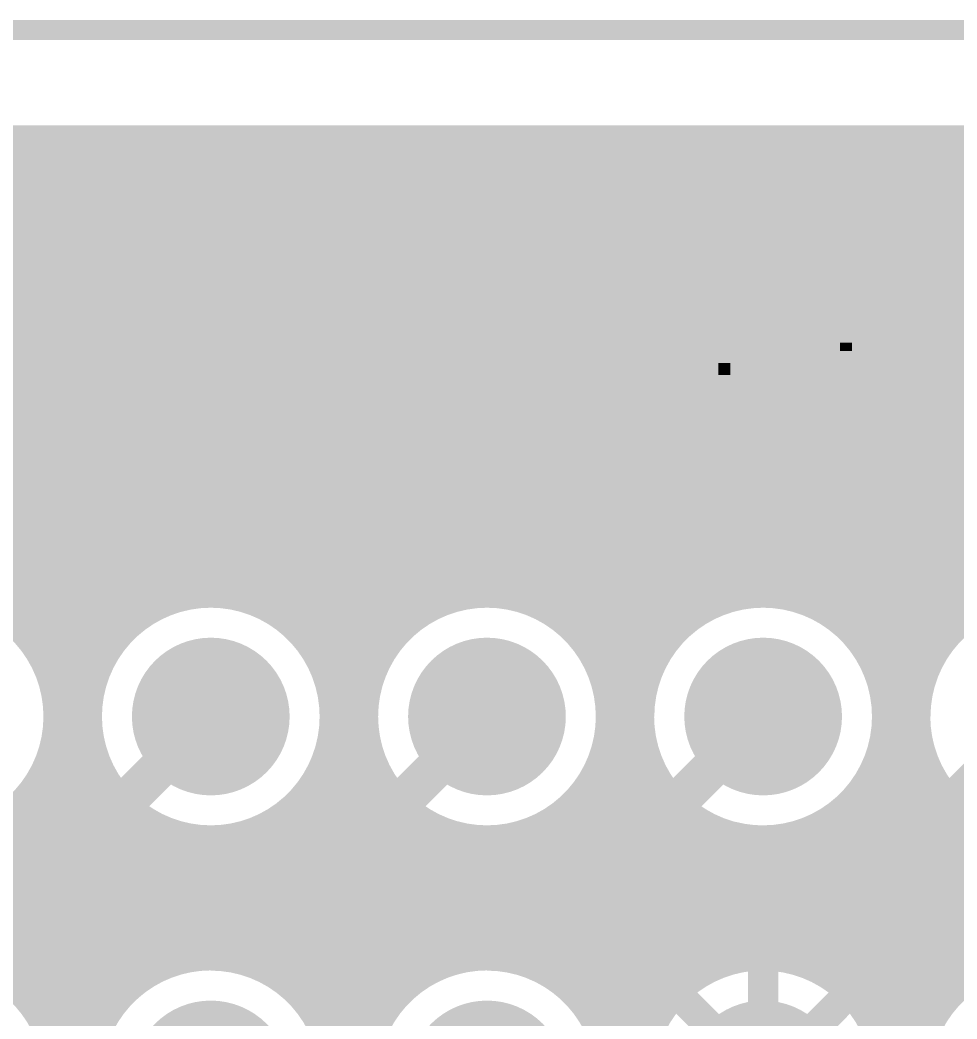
# Model space of a CAD drawing. Extents: x -5 to 100, y -56 to 115.
# Drawn here: x 9.83 to 21.71, y 102.46 to 115.13 of the extents above; entities that cross this region are included whole.
import ezdxf

# ---------------------------------------------------------------- set-up
doc = ezdxf.new("R2010")
doc.units = 0
doc.header["$MEASUREMENT"] = 0
doc.layers.get('0').update_dxf_attribs({"linetype": 'CONTINUOUS'})
for name, color, linetype in [('22-314-0_BOT', 7, 'CONTINUOUS'), ('22-314-0_DRD', 7, 'CONTINUOUS'), ('22-314-0_DRL', 2, 'CONTINUOUS'), ('22-314-0_SMB', 4, 'CONTINUOUS'), ('22-314-0_SMT', 3, 'CONTINUOUS'), ('22-314-0_SST', 5, 'CONTINUOUS'), ('22-314-0_TOP', 10, 'CONTINUOUS'), ('THRUHOLE_TAP', 12, 'CONTINUOUS')]:
    doc.layers.add(name, color=color, linetype=linetype)

# ---------------------------------------------------------------- blocks, each defined once
blk = doc.blocks.new('ROUND_1')
at = {"const_width": 0.99949}
blk.add_lwpolyline([(-0.499744, 0, 1), (0.499744, 0, 1)], format="xyb", close=True, dxfattribs=at)
blk = doc.blocks.new('ROUND_17')
at = {"const_width": 0.54991}
blk.add_lwpolyline([(-0.274954, 0, 1), (0.274954, 0, 1)], format="xyb", close=True, dxfattribs=at)

msp = doc.modelspace()

# ---------------------------------------------------------------- linework, layer by layer
at = {"layer": '22-314-0_BOT'}
for points, const_width in [([(98.425, 113.665), (-3.81, 113.665)], 0.254), ([(98.425, 113.6396), (-3.81, 113.6396)], 0.254), ([(9.906, 113.665), (9.906, 107.26674)], 0.254), ([(10.1346, 113.665), (10.1346, 106.89336)], 0.254), ([(10.3632, 113.665), (10.3632, 105.48874)], 0.254), ([(10.5918, 113.665), (10.5918, 105.71734)], 0.254), ([(10.8204, 113.665), (10.8204, 106.77398)], 0.254), ([(11.049, 113.665), (11.049, 107.20832)], 0.254), ([(11.2776, 113.665), (11.2776, 107.44962)], 0.254), ([(11.5062, 113.665), (11.5062, 107.60964)], 0.254), ([(11.7348, 113.665), (11.7348, 107.71378)], 0.254), ([(11.9634, 113.665), (11.9634, 107.77728)], 0.254), ([(12.192, 113.665), (12.192, 107.80522)], 0.254), ([(12.4206, 113.665), (12.4206, 107.79506)], 0.254), ([(12.6492, 113.665), (12.6492, 107.75188)], 0.254), ([(12.8778, 113.665), (12.8778, 107.66806)], 0.254), ([(13.1064, 113.665), (13.1064, 107.53852)], 0.254), ([(13.335, 113.665), (13.335, 107.34548)], 0.254), ([(13.5636, 113.665), (13.5636, 107.03814)], 0.254), ([(13.7922, 113.665), (13.7922, 105.41762)], 0.254), ([(14.0208, 113.665), (14.0208, 105.64622)], 0.254), ([(14.2494, 113.665), (14.2494, 106.43108)], 0.254), ([(14.478, 113.665), (14.478, 107.10672)], 0.254), ([(14.7066, 113.665), (14.7066, 107.38612)], 0.254), ([(14.9352, 113.665), (14.9352, 107.56646)], 0.254), ([(15.1638, 113.665), (15.1638, 107.68584)], 0.254), ([(15.3924, 113.665), (15.3924, 107.76204)], 0.254), ([(15.621, 113.665), (15.621, 107.80014)], 0.254), ([(15.8496, 113.665), (15.8496, 107.80268)], 0.254), ([(16.0782, 113.665), (16.0782, 107.76966)], 0.254), ([(16.3068, 113.665), (16.3068, 107.69854)], 0.254), ([(16.5354, 113.665), (16.5354, 107.58424)], 0.254), ([(16.764, 113.665), (16.764, 107.41406)], 0.254), ([(16.9926, 113.665), (16.9926, 107.15244)], 0.254), ([(17.2212, 113.665), (17.2212, 106.62666)], 0.254), ([(17.4498, 113.665), (17.4498, 105.57764)], 0.254), ([(17.6784, 113.665), (17.6784, 105.80624)], 0.254), ([(17.907, 113.665), (17.907, 106.98226)], 0.254), ([(18.1356, 113.665), (18.1356, 107.31246)], 0.254), ([(18.3642, 113.665), (18.3642, 107.5182)], 0.254), ([(18.5928, 113.665), (18.5928, 107.65536)], 0.254), ([(18.8214, 113.665), (18.8214, 107.74426)], 0.254), ([(19.05, 113.665), (19.05, 107.79252)], 0.254), ([(19.2786, 113.665), (19.2786, 107.80522)], 0.254), ([(19.5072, 113.665), (19.5072, 107.78236)], 0.254), ([(19.7358, 113.665), (19.7358, 107.72394)], 0.254), ([(19.9644, 113.665), (19.9644, 107.62488)], 0.254), ([(20.193, 113.665), (20.193, 107.47502)], 0.254), ([(20.4216, 113.665), (20.4216, 107.24642)], 0.254), ([(20.6502, 113.665), (20.6502, 106.85526)], 0.254), ([(20.8788, 113.665), (20.8788, 105.50398)], 0.254), ([(21.1074, 113.665), (21.1074, 105.73258)], 0.254), ([(21.336, 113.665), (21.336, 106.8197)], 0.254), ([(21.5646, 113.665), (21.5646, 107.22864)], 0.254), ([(21.7932, 113.665), (21.7932, 107.46232)], 0.254), ([(98.425, 113.411), (-3.81, 113.411)], 0.254), ([(98.425, 113.1824), (-3.81, 113.1824)], 0.254), ([(98.425, 112.9538), (-3.81, 112.9538)], 0.254), ([(98.425, 112.7252), (-3.81, 112.7252)], 0.254), ([(98.425, 112.4966), (-3.81, 112.4966)], 0.254), ([(98.425, 112.268), (-3.81, 112.268)], 0.254), ([(98.425, 112.0394), (-3.81, 112.0394)], 0.254), ([(98.425, 111.8108), (-3.81, 111.8108)], 0.254), ([(98.425, 111.5822), (-3.81, 111.5822)], 0.254), ([(98.425, 111.3536), (-3.81, 111.3536)], 0.254), ([(98.425, 111.125), (-3.81, 111.125)], 0.254), ([(98.425, 110.8964), (-3.81, 110.8964)], 0.254), ([(98.425, 110.6678), (-3.81, 110.6678)], 0.254), ([(98.425, 110.4392), (-3.81, 110.4392)], 0.254), ([(98.425, 110.2106), (-3.81, 110.2106)], 0.254), ([(98.425, 109.982), (-3.81, 109.982)], 0.254), ([(43.14444, 109.7534), (-3.81, 109.7534)], 0.254), ([(42.91584, 109.5248), (-3.81, 109.5248)], 0.254), ([(42.68724, 109.2962), (-3.81, 109.2962)], 0.254), ([(42.45864, 109.0676), (-3.81, 109.0676)], 0.254), ([(42.23004, 108.839), (-3.81, 108.839)], 0.254), ([(42.00144, 108.6104), (-3.81, 108.6104)], 0.254), ([(41.77284, 108.3818), (-3.81, 108.3818)], 0.254), ([(41.54424, 108.1532), (-3.81, 108.1532)], 0.254), ([(41.31564, 107.9246), (-3.81, 107.9246)], 0.254), ([(11.684, 107.696), (9.31418, 107.696)], 0.254), ([(15.18412, 107.696), (12.8143, 107.696)], 0.254), ([(18.68424, 107.696), (16.31442, 107.696)], 0.254), ([(22.18436, 107.696), (19.81454, 107.696)], 0.254), ([(11.29792, 107.4674), (9.7028, 107.4674)], 0.254), ([(14.79804, 107.4674), (13.20292, 107.4674)], 0.254), ([(18.29816, 107.4674), (16.70304, 107.4674)], 0.254), ([(21.79828, 107.4674), (20.20062, 107.4674)], 0.254), ([(11.07186, 107.2388), (9.92886, 107.2388)], 0.254), ([(14.57198, 107.2388), (13.42898, 107.2388)], 0.254), ([(18.0721, 107.2388), (16.9291, 107.2388)], 0.254), ([(21.57222, 107.2388), (20.42668, 107.2388)], 0.254), ([(10.922, 107.0102), (10.07872, 107.0102)], 0.254), ([(14.42212, 107.0102), (13.57884, 107.0102)], 0.254), ([(17.9197, 107.0102), (17.07896, 107.0102)], 0.254), ([(21.41982, 107.0102), (20.57908, 107.0102)], 0.254), ([(10.82294, 106.7816), (10.17778, 106.7816)], 0.254), ([(14.32306, 106.7816), (13.6779, 106.7816)], 0.254), ([(17.82064, 106.7816), (17.17802, 106.7816)], 0.254), ([(21.32076, 106.7816), (20.67814, 106.7816)], 0.254), ([(10.76452, 106.553), (10.2362, 106.553)], 0.254), ([(14.26464, 106.553), (13.73632, 106.553)], 0.254), ([(17.76476, 106.553), (17.23644, 106.553)], 0.254), ([(21.26488, 106.553), (20.73402, 106.553)], 0.254), ([(13.2588, 35.4838), (13.02766, 35.4838), (10.414, 38.1), (10.414, 104.46258), (12.25042, 106.299)], 0.508), ([(43.66514, 17.85366), (38.227, 17.85366), (22.098, 34.036), (22.098, 36.322), (17.78, 40.64), (17.78, 64.516), (20.066, 66.802), (20.066, 81.788), (18.288, 83.566), (18.288, 90.932), (14.224, 94.996), (14.224, 104.77246), (15.75054, 106.299)], 0.508), ([(43.66514, 11.3538), (46.38294, 8.636), (50.8, 8.636), (52.578, 10.414), (52.578, 11.43), (48.006, 16.002), (48.006, 19.05), (45.466, 21.59), (37.592, 21.59), (32.766, 26.416), (32.766, 42.926), (22.86, 52.832), (22.86, 94.488), (17.59712, 99.74834), (17.59712, 104.648), (19.25066, 106.299)], 0.508), ([(28.194, 49.276), (23.622, 53.848), (23.622, 97.79), (21.082, 100.33), (21.082, 104.63022), (22.75078, 106.299)], 0.508), ([(22.75078, 106.299), (21.082, 104.63022), (21.082, 100.33), (23.622, 97.79), (23.622, 53.848), (28.194, 49.276)], 0.508), ([(10.7442, 106.3244), (10.25652, 106.3244)], 0.254), ([(14.24432, 106.3244), (13.75664, 106.3244)], 0.254), ([(17.7419, 106.3244), (17.25676, 106.3244)], 0.254), ([(21.24202, 106.3244), (20.75688, 106.3244)], 0.254), ([(14.2494, 106.16438), (14.2494, 105.87482)], 0.254), ([(10.7569, 106.0958), (10.24382, 106.0958)], 0.254), ([(14.25702, 106.0958), (13.74394, 106.0958)], 0.254), ([(17.75714, 106.0958), (17.24406, 106.0958)], 0.254), ([(21.25726, 106.0958), (20.74164, 106.0958)], 0.254), ([(10.79246, 105.918), (9.87806, 105.00614)], 0.254), ([(10.74166, 105.8672), (10.19302, 105.8672)], 0.254), ([(14.29258, 105.918), (13.68806, 105.31602)], 0.254), ([(14.24178, 105.8672), (13.69314, 105.8672)], 0.254), ([(17.79016, 105.918), (17.06372, 105.19156)], 0.254), ([(17.73936, 105.8672), (17.19326, 105.8672)], 0.254), ([(17.2212, 105.9688), (17.2212, 105.34904)], 0.254), ([(21.29028, 105.918), (20.54606, 105.17378)], 0.254), ([(21.23948, 105.8672), (20.69338, 105.8672)], 0.254), ([(20.6502, 105.74274), (20.6502, 105.27538)], 0.254), ([(10.51306, 105.6386), (10.10412, 105.6386)], 0.254), ([(10.1346, 105.7021), (10.1346, 105.26014)], 0.254), ([(14.01318, 105.6386), (13.60424, 105.6386)], 0.254), ([(17.51076, 105.6386), (17.10436, 105.6386)], 0.254), ([(21.01088, 105.6386), (20.60448, 105.6386)], 0.254), ([(13.5636, 105.55986), (13.5636, 105.15092)], 0.254), ([(10.28446, 105.41), (9.96696, 105.41)], 0.254), ([(13.78458, 105.41), (13.46708, 105.41)], 0.254), ([(17.28216, 105.41), (16.9672, 105.41)], 0.254), ([(16.9926, 105.44556), (16.9926, 105.11028)], 0.254), ([(20.78228, 105.41), (20.46732, 105.41)], 0.254), ([(9.906, 105.33126), (9.906, 105.03154)], 0.254), ([(13.335, 105.25252), (13.335, 102.74554)], 0.254), ([(20.4216, 105.35158), (20.4216, 105.01122)], 0.254), ([(10.05586, 105.1814), (9.76122, 105.1814)], 0.254), ([(13.58138, 105.1814), (13.26134, 105.1814)], 0.254), ([(17.05356, 105.1814), (16.76146, 105.1814)], 0.254), ([(16.764, 105.18394), (16.764, 102.81412)], 0.254), ([(20.193, 105.12298), (20.193, 102.87508)], 0.254), ([(20.55368, 105.1814), (20.26158, 105.1814)], 0.254), ([(13.1064, 105.05694), (13.1064, 102.94112)], 0.254), ([(16.5354, 105.01122), (16.5354, 102.98684)], 0.254), ([(9.8298, 104.9528), (9.42848, 104.9528)], 0.254), ([(12.8778, 104.9274), (12.8778, 103.07066)], 0.254), ([(13.48232, 104.9528), (12.9286, 104.9528)], 0.254), ([(16.3068, 104.89692), (16.3068, 103.10114)], 0.254), ([(16.89862, 104.9528), (16.42872, 104.9528)], 0.254), ([(19.7358, 104.87152), (19.7358, 103.12654)], 0.254), ([(20.39112, 104.9528), (19.9263, 104.9528)], 0.254), ([(19.9644, 104.97058), (19.9644, 103.02748)], 0.254), ([(11.86942, 104.84104), (11.176, 104.14762)], 0.254), ([(13.462, 104.7242), (11.75258, 104.7242)], 0.254), ([(11.9634, 104.81818), (11.9634, 103.17988)], 0.254), ([(12.192, 104.79278), (12.192, 103.20528)], 0.254), ([(12.4206, 104.8004), (12.4206, 103.19766)], 0.254), ([(12.6492, 104.84612), (12.6492, 103.15194)], 0.254), ([(13.462, 104.77246), (13.462, 102.59568)], 0.254), ([(15.36954, 104.84104), (14.986, 104.4575)], 0.254), ([(16.8402, 104.7242), (15.2527, 104.7242)], 0.254), ([(15.3924, 104.83342), (15.3924, 103.16464)], 0.254), ([(15.621, 104.79786), (15.621, 103.2002)], 0.254), ([(15.8496, 104.79532), (15.8496, 103.20274)], 0.254), ([(16.0782, 104.82834), (16.0782, 103.16972)], 0.254), ([(18.86966, 104.84104), (18.35912, 104.33304)], 0.254), ([(20.32508, 104.7242), (18.75282, 104.7242)], 0.254), ([(18.8214, 104.79278), (18.8214, 103.14432)], 0.254), ([(19.05, 104.80548), (19.05, 103.19258)], 0.254), ([(19.2786, 104.79278), (19.2786, 103.20528)], 0.254), ([(19.5072, 104.8131), (19.5072, 103.18496)], 0.254), ([(11.7348, 104.70642), (11.7348, 103.11638)], 0.254), ([(15.1638, 104.6353), (15.1638, 103.08844)], 0.254), ([(16.83512, 104.648), (16.83512, 102.74554)], 0.254), ([(20.32, 104.63022), (20.32, 102.76078)], 0.254), ([(11.5062, 104.47782), (11.5062, 103.0097)], 0.254), ([(13.462, 104.4956), (11.52398, 104.4956)], 0.254), ([(16.83512, 104.4956), (15.0241, 104.4956)], 0.254), ([(20.32, 104.4956), (18.52168, 104.4956)], 0.254), ([(18.5928, 104.56418), (18.5928, 103.05542)], 0.254), ([(14.986, 104.4575), (14.986, 102.997)], 0.254), ([(11.2776, 104.24922), (11.2776, 102.84968)], 0.254), ([(13.462, 104.267), (11.29538, 104.267)], 0.254), ([(16.83512, 104.267), (14.986, 104.267)], 0.254), ([(18.35912, 104.33304), (18.35912, 102.91572)], 0.254), ([(20.32, 104.267), (18.35912, 104.267)], 0.254), ([(18.3642, 104.33558), (18.3642, 102.91826)], 0.254), ([(11.176, 104.14762), (11.176, 102.7557)], 0.254), ([(13.462, 104.0384), (11.176, 104.0384)], 0.254), ([(16.83512, 104.0384), (14.986, 104.0384)], 0.254), ([(20.32, 104.0384), (18.35912, 104.0384)], 0.254), ([(13.462, 103.8098), (11.176, 103.8098)], 0.254), ([(16.83512, 103.8098), (14.986, 103.8098)], 0.254), ([(20.32, 103.8098), (18.35912, 103.8098)], 0.254), ([(13.462, 103.5812), (11.176, 103.5812)], 0.254), ([(16.83512, 103.5812), (14.986, 103.5812)], 0.254), ([(20.32, 103.5812), (18.35912, 103.5812)], 0.254), ([(13.462, 103.3526), (11.176, 103.3526)], 0.254), ([(16.83512, 103.3526), (14.986, 103.3526)], 0.254), ([(20.32, 103.3526), (18.35912, 103.3526)], 0.254), ([(19.25066, 103.14432), (19.25066, 101.69906)], 0.381), ([(11.75766, 103.124), (11.176, 103.124)], 0.254), ([(13.462, 103.124), (12.74318, 103.124)], 0.254), ([(15.25778, 103.124), (14.986, 103.124)], 0.254), ([(16.83512, 103.124), (16.2433, 103.124)], 0.254), ([(18.75536, 103.124), (18.35912, 103.124)], 0.254), ([(20.32, 103.124), (19.74342, 103.124)], 0.254), ([(11.33348, 102.8954), (11.176, 102.8954)], 0.254), ([(13.462, 102.8954), (13.16736, 102.8954)], 0.254), ([(16.83512, 102.8954), (16.66748, 102.8954)], 0.254), ([(20.32, 102.8954), (20.1676, 102.8954)], 0.254), ([(13.462, 102.6668), (13.40612, 102.6668)], 0.254)]:
    msp.add_lwpolyline(points, dxfattribs=dict(at, const_width=const_width))
at = {"layer": '22-314-0_BOT', "const_width": 0.254}
for points in [[(10.25652, 106.299, 0.4142136), (8.7503, 107.80522)], [(12.25042, 107.80522, 0.4142136), (10.7442, 106.299)], [(13.75664, 106.299, 0.4142136), (12.25042, 107.80522)], [(15.75054, 107.80522, 0.4142136), (14.24432, 106.299)], [(17.25676, 106.299, 0.4142136), (15.75054, 107.80522)], [(19.25066, 107.80522, 0.4142136), (17.74444, 106.299)], [(20.75688, 106.299, 0.4142136), (19.25066, 107.80522)], [(22.75078, 107.80522, 0.4142136), (21.24456, 106.299)], [(8.7503, 104.79278, 0.4142136), (10.25652, 106.299)], [(10.7442, 106.299, 0.0639892), (10.79314, 105.91818)], [(12.25042, 104.79278, 0.4142136), (13.75664, 106.299)], [(14.24432, 106.299, 0.0639892), (14.29326, 105.91818)], [(15.75054, 104.79278, 0.4142136), (17.25676, 106.299)], [(17.7419, 106.299, 0.0638825), (17.79076, 105.91815)], [(19.25066, 104.79278, 0.4142136), (20.75688, 106.299)], [(21.24202, 106.299, 0.0638825), (21.29088, 105.91815)], [(13.68552, 105.31094, 0.1989124), (13.46248, 104.77246)], [(13.68552, 105.31094, 0.1989124), (13.46248, 104.77246)], [(17.05864, 105.18648, 0.1989124), (16.8356, 104.648)], [(17.05864, 105.18648, 0.1989124), (16.8356, 104.648)], [(20.54352, 105.1687, 0.1989124), (20.32048, 104.63022)], [(20.54352, 105.1687, 0.1989124), (20.32048, 104.63022)], [(9.87552, 105.00106, 0.1989124), (9.65248, 104.46258)], [(9.87552, 105.00106, 0.1989124), (9.65248, 104.46258)], [(11.86942, 104.84104, 0.0639891), (12.25042, 104.79208)], [(15.36954, 104.84104, 0.0639891), (15.75054, 104.79208)], [(18.86966, 104.84104, 0.0639891), (19.25066, 104.79208)], [(12.25042, 103.20782, 0.2010819), (11.1747, 102.75698)], [(13.462, 102.59568, 0.2377588), (12.25042, 103.20633)], [(15.75054, 103.20782, 0.1338719), (14.98479, 102.99905)], [(16.83512, 102.74554, 0.2035625), (15.75054, 103.20619)], [(19.25066, 103.20782, 0.1594273), (18.35887, 102.91605)], [(20.32, 102.76078, 0.1998418), (19.25066, 103.20596)]]:
    msp.add_lwpolyline(points, format="xyb", dxfattribs=at)
at = {"layer": '22-314-0_DRD', "const_width": 0.254}
for points in [[(98.00082, 115.00104), (-2.99974, 115.00104)], [(12.25042, 106.934), (11.61542, 106.299)], [(12.88542, 106.299), (12.25042, 106.934)], [(15.75054, 106.934), (15.11554, 106.299)], [(16.38554, 106.299), (15.75054, 106.934)], [(19.25066, 106.934), (18.61566, 106.299)], [(19.88566, 106.299), (19.25066, 106.934)], [(11.61542, 106.299), (12.25042, 105.664)], [(12.25042, 105.664), (12.88542, 106.299)], [(15.11554, 106.299), (15.75054, 105.664)], [(15.75054, 105.664), (16.38554, 106.299)], [(18.61566, 106.299), (19.25066, 105.664)], [(19.25066, 105.664), (19.88566, 106.299)]]:
    msp.add_lwpolyline(points, dxfattribs=at)
at = {"layer": '22-314-0_DRL', "const_width": 0.254}
msp.add_lwpolyline([(98.00082, 115.00104), (-2.99974, 115.00104)], dxfattribs=at)
at = {"layer": '22-314-0_SST', "const_width": 0.1524}
for points in [[(14.3764, 111.9886, 0.4142136), (13.62202, 111.23422)], [(21.3995, 111.23422, 0.4142136), (20.64512, 111.9886)], [(14.70152, 110.93196, 0.4142136), (14.55166, 110.7821)], [(20.44954, 110.7821, 0.4142136), (20.29968, 110.93196)], [(16.24076, 110.6297, 0.4142136), (16.39062, 110.47984)], [(18.61058, 110.47984, 0.4142136), (18.76044, 110.6297)]]:
    msp.add_lwpolyline(points, format="xyb", dxfattribs=at)
for points in [[(20.64512, 111.9886), (14.35354, 111.9886)], [(14.3764, 111.9886), (20.66798, 111.9886)], [(17.66062, 107.88904), (17.34058, 107.88904), (14.70152, 107.88904), (14.54912, 107.88904), (14.54912, 108.8009), (14.54912, 108.93044), (14.54912, 109.21746), (14.54912, 110.88624), (14.55674, 110.92942), (13.59916, 110.92942), (13.59916, 111.23422)], [(13.62202, 108.93044), (13.62202, 109.21746), (13.62202, 110.92942), (13.62202, 111.23422)], [(21.3995, 108.93044), (21.3995, 109.21746), (21.3995, 110.92942), (21.3995, 111.23422)], [(14.70152, 111.0361), (14.55674, 110.92942)], [(20.44954, 107.88904), (20.8407, 107.88904), (20.8407, 104.70896), (17.66062, 104.70896), (17.66062, 107.88904), (20.29968, 107.88904), (20.44954, 107.88904), (20.44954, 108.8009), (20.44954, 108.93044), (20.44954, 109.21746), (20.44954, 110.88624), (20.44192, 110.92942), (20.29968, 111.0361), (14.70152, 111.0361), (14.70152, 110.93196)], [(16.24076, 110.6297), (16.24076, 110.7821), (16.24076, 110.93196), (16.24076, 111.01578), (18.76044, 111.01578), (18.76044, 110.93196), (18.76044, 110.7821)], [(20.29968, 111.0361), (20.29968, 110.93196)], [(13.59916, 108.93044), (13.59916, 109.21746), (13.59916, 110.92942)], [(21.3995, 110.92942), (20.44192, 110.92942)], [(18.76044, 110.7821), (18.76044, 110.6297)], [(18.61058, 110.47984), (16.39062, 110.47984)], [(14.54912, 108.93044), (13.59916, 108.93044), (13.59916, 108.8009), (13.59916, 108.72978), (5.75056, 108.72978), (4.7498, 108.72978), (3.1496, 108.72978)], [(31.84906, 108.72978), (21.3995, 108.72978), (21.3995, 108.8009), (21.3995, 108.93044), (20.44954, 108.93044)], [(7.16026, 107.88904), (7.16026, 104.70896), (10.34034, 104.70896), (10.34034, 107.88904), (7.16026, 107.88904)], [(10.66038, 107.88904), (10.66038, 104.70896), (13.84046, 104.70896), (13.84046, 107.88904), (10.66038, 107.88904)], [(14.54912, 107.88904), (14.1605, 107.88904), (14.1605, 104.70896), (17.34058, 104.70896), (17.34058, 107.88904)], [(21.16074, 107.88904), (21.16074, 104.70896), (24.33828, 104.70896), (24.33828, 107.88904), (21.16074, 107.88904)], [(12.36726, 106.41584), (12.13358, 106.41584), (11.93292, 106.6165), (11.93292, 105.9815), (12.56792, 105.9815), (12.36726, 106.18216), (12.36726, 106.41584), (12.56792, 106.6165), (12.56792, 105.9815)], [(15.86738, 106.41584), (15.6337, 106.41584), (15.43304, 106.6165), (15.43304, 105.9815), (16.06804, 105.9815), (15.86738, 106.18216), (15.86738, 106.41584), (16.06804, 106.6165), (16.06804, 105.9815)], [(19.3675, 106.41584), (19.13128, 106.41584), (18.93316, 106.6165), (18.93316, 105.9815), (19.56816, 105.9815), (19.3675, 106.18216), (19.3675, 106.41584), (19.56816, 106.6165), (19.56816, 105.9815)], [(12.56792, 106.6165), (11.93292, 106.6165)], [(16.06804, 106.6165), (15.43304, 106.6165)], [(19.56816, 106.6165), (18.93316, 106.6165)], [(12.36726, 106.18216), (12.13358, 106.18216), (12.13358, 106.41584)], [(15.86738, 106.18216), (15.6337, 106.18216), (15.6337, 106.41584)], [(19.3675, 106.18216), (19.13128, 106.18216), (19.13128, 106.41584)], [(11.93292, 105.9815), (12.13358, 106.18216)], [(15.43304, 105.9815), (15.6337, 106.18216)], [(18.93316, 105.9815), (19.13128, 106.18216)], [(10.34034, 100.10902), (10.34034, 103.2891), (7.16026, 103.2891), (7.16026, 100.10902), (10.34034, 100.10902)], [(10.66038, 103.2891), (10.66038, 100.10902), (13.84046, 100.10902), (13.84046, 103.2891), (10.66038, 103.2891)], [(14.1605, 103.2891), (14.1605, 100.10902), (17.34058, 100.10902), (17.34058, 103.2891), (14.1605, 103.2891)], [(17.66062, 103.2891), (17.66062, 100.10902), (20.8407, 100.10902), (20.8407, 103.2891), (17.66062, 103.2891)], [(21.16074, 103.2891), (21.16074, 100.10902), (24.33828, 100.10902), (24.33828, 103.2891), (21.16074, 103.2891)]]:
    msp.add_lwpolyline(points, dxfattribs=at)
at = {"layer": '22-314-0_TOP'}
for points, const_width in [([(98.425, 113.665), (-3.81, 113.665)], 0.254), ([(98.425, 113.6396), (-3.81, 113.6396)], 0.254), ([(9.906, 113.665), (9.906, 107.26674)], 0.254), ([(10.1346, 113.665), (10.1346, 106.89336)], 0.254), ([(10.3632, 113.665), (10.3632, 42.74566)], 0.254), ([(10.5918, 113.665), (10.5918, 42.74566)], 0.254), ([(10.8204, 113.665), (10.8204, 106.77398)], 0.254), ([(11.049, 113.665), (11.049, 107.20832)], 0.254), ([(11.2776, 113.665), (11.2776, 107.44962)], 0.254), ([(11.5062, 113.665), (11.5062, 107.60964)], 0.254), ([(11.7348, 113.665), (11.7348, 107.71378)], 0.254), ([(11.9634, 113.665), (11.9634, 107.77728)], 0.254), ([(12.192, 113.665), (12.192, 107.80522)], 0.254), ([(12.4206, 113.665), (12.4206, 107.79506)], 0.254), ([(12.6492, 113.665), (12.6492, 107.75188)], 0.254), ([(12.8778, 113.665), (12.8778, 107.66806)], 0.254), ([(13.1064, 113.665), (13.1064, 107.53852)], 0.254), ([(13.335, 113.665), (13.335, 107.34548)], 0.254), ([(13.5636, 113.665), (13.5636, 107.03814)], 0.254), ([(13.7922, 113.665), (13.7922, 92.95892)], 0.254), ([(14.0208, 113.665), (14.0208, 93.0656)], 0.254), ([(14.2494, 113.665), (14.2494, 106.43108)], 0.254), ([(14.478, 113.665), (14.478, 107.10672)], 0.254), ([(14.7066, 113.665), (14.7066, 107.38612)], 0.254), ([(14.9352, 113.665), (14.9352, 107.56646)], 0.254), ([(15.1638, 113.665), (15.1638, 107.68584)], 0.254), ([(15.3924, 113.665), (15.3924, 107.76204)], 0.254), ([(15.621, 113.665), (15.621, 107.80014)], 0.254), ([(15.8496, 113.665), (15.8496, 107.80268)], 0.254), ([(16.0782, 113.665), (16.0782, 107.76966)], 0.254), ([(16.3068, 113.665), (16.3068, 107.69854)], 0.254), ([(16.5354, 113.665), (16.5354, 107.58424)], 0.254), ([(16.764, 113.665), (16.764, 107.41406)], 0.254), ([(16.9926, 113.665), (16.9926, 107.15244)], 0.254), ([(17.2212, 113.665), (17.2212, 106.62666)], 0.254), ([(17.4498, 113.665), (17.4498, 95.12046)], 0.254), ([(17.6784, 113.665), (17.6784, 95.11284)], 0.254), ([(17.907, 113.665), (17.907, 106.98226)], 0.254), ([(18.1356, 113.665), (18.1356, 107.31246)], 0.254), ([(18.3642, 113.665), (18.3642, 107.5182)], 0.254), ([(18.5928, 113.665), (18.5928, 107.65536)], 0.254), ([(18.8214, 113.665), (18.8214, 107.74426)], 0.254), ([(19.05, 113.665), (19.05, 107.79252)], 0.254), ([(19.2786, 113.665), (19.2786, 107.80522)], 0.254), ([(19.5072, 113.665), (19.5072, 107.78236)], 0.254), ([(19.7358, 113.665), (19.7358, 107.72394)], 0.254), ([(19.9644, 113.665), (19.9644, 107.62488)], 0.254), ([(20.193, 113.665), (20.193, 107.47502)], 0.254), ([(20.4216, 113.665), (20.4216, 107.24642)], 0.254), ([(20.6502, 113.665), (20.6502, 106.85526)], 0.254), ([(20.8788, 113.665), (20.8788, 90.42146)], 0.254), ([(21.1074, 113.665), (21.1074, 90.41638)], 0.254), ([(21.336, 113.665), (21.336, 106.8197)], 0.254), ([(21.5646, 113.665), (21.5646, 107.22864)], 0.254), ([(21.7932, 113.665), (21.7932, 107.46232)], 0.254), ([(98.425, 113.411), (-3.81, 113.411)], 0.254), ([(98.425, 113.1824), (-3.81, 113.1824)], 0.254), ([(98.425, 112.9538), (-3.81, 112.9538)], 0.254), ([(98.425, 112.7252), (-3.81, 112.7252)], 0.254), ([(98.425, 112.4966), (-3.81, 112.4966)], 0.254), ([(98.425, 112.268), (-3.81, 112.268)], 0.254), ([(98.425, 112.0394), (-3.81, 112.0394)], 0.254), ([(98.425, 111.8108), (-3.81, 111.8108)], 0.254), ([(98.425, 111.5822), (-3.81, 111.5822)], 0.254), ([(98.425, 111.3536), (-3.81, 111.3536)], 0.254), ([(98.425, 111.125), (-3.81, 111.125)], 0.254), ([(98.425, 110.8964), (-3.81, 110.8964)], 0.254), ([(98.425, 110.6678), (-3.81, 110.6678)], 0.254), ([(98.425, 110.4392), (-3.81, 110.4392)], 0.254), ([(98.425, 110.2106), (-3.81, 110.2106)], 0.254), ([(98.425, 109.982), (-3.81, 109.982)], 0.254), ([(98.425, 109.7534), (-3.81, 109.7534)], 0.254), ([(98.425, 109.5248), (-3.81, 109.5248)], 0.254), ([(98.425, 109.2962), (-3.81, 109.2962)], 0.254), ([(98.425, 109.0676), (-3.81, 109.0676)], 0.254), ([(98.425, 108.839), (-3.81, 108.839)], 0.254), ([(98.425, 108.6104), (-3.81, 108.6104)], 0.254), ([(98.425, 108.3818), (-3.81, 108.3818)], 0.254), ([(98.425, 108.1532), (-3.81, 108.1532)], 0.254), ([(91.19108, 107.9246), (-3.81, 107.9246)], 0.254), ([(11.684, 107.696), (9.31418, 107.696)], 0.254), ([(15.18412, 107.696), (12.8143, 107.696)], 0.254), ([(18.68424, 107.696), (16.31442, 107.696)], 0.254), ([(22.18436, 107.696), (19.81454, 107.696)], 0.254), ([(11.29792, 107.4674), (9.7028, 107.4674)], 0.254), ([(14.79804, 107.4674), (13.20292, 107.4674)], 0.254), ([(18.29816, 107.4674), (16.70304, 107.4674)], 0.254), ([(21.79828, 107.4674), (20.20062, 107.4674)], 0.254), ([(11.07186, 107.2388), (9.92886, 107.2388)], 0.254), ([(14.57198, 107.2388), (13.42898, 107.2388)], 0.254), ([(18.0721, 107.2388), (16.9291, 107.2388)], 0.254), ([(21.57222, 107.2388), (20.42668, 107.2388)], 0.254), ([(10.922, 107.0102), (10.07872, 107.0102)], 0.254), ([(14.42212, 107.0102), (13.57884, 107.0102)], 0.254), ([(17.9197, 107.0102), (17.07896, 107.0102)], 0.254), ([(21.41982, 107.0102), (20.57908, 107.0102)], 0.254), ([(10.82294, 106.7816), (10.17778, 106.7816)], 0.254), ([(14.32306, 106.7816), (13.6779, 106.7816)], 0.254), ([(17.82064, 106.7816), (17.17802, 106.7816)], 0.254), ([(21.32076, 106.7816), (20.67814, 106.7816)], 0.254), ([(10.76452, 106.553), (10.2362, 106.553)], 0.254), ([(14.26464, 106.553), (13.73632, 106.553)], 0.254), ([(17.76476, 106.553), (17.23644, 106.553)], 0.254), ([(21.26488, 106.553), (20.73402, 106.553)], 0.254), ([(10.7442, 106.3244), (10.25652, 106.3244)], 0.254), ([(14.24432, 106.3244), (13.75664, 106.3244)], 0.254), ([(17.7419, 106.3244), (17.25676, 106.3244)], 0.254), ([(21.24202, 106.3244), (20.75688, 106.3244)], 0.254), ([(14.2494, 106.16438), (14.2494, 101.83368)], 0.254), ([(10.7569, 106.0958), (10.24382, 106.0958)], 0.254), ([(14.25702, 106.0958), (13.74394, 106.0958)], 0.254), ([(17.75714, 106.0958), (17.24406, 106.0958)], 0.254), ([(21.25726, 106.0958), (20.74164, 106.0958)], 0.254), ([(10.80516, 105.8672), (10.19302, 105.8672)], 0.254), ([(14.30528, 105.8672), (13.69314, 105.8672)], 0.254), ([(17.8054, 105.8672), (17.19326, 105.8672)], 0.254), ([(17.2212, 105.9688), (17.2212, 102.02926)], 0.254), ([(21.30552, 105.8672), (20.69338, 105.8672)], 0.254), ([(10.8204, 105.82402), (10.8204, 102.17404)], 0.254), ([(20.6502, 105.74274), (20.6502, 102.25532)], 0.254), ([(21.336, 105.77576), (21.336, 102.2223)], 0.254), ([(10.8966, 105.6386), (10.10412, 105.6386)], 0.254), ([(10.1346, 105.7021), (10.1346, 102.29596)], 0.254), ([(14.39672, 105.6386), (13.60424, 105.6386)], 0.254), ([(17.8943, 105.6386), (17.10436, 105.6386)], 0.254), ([(17.907, 105.6132), (17.907, 102.38486)], 0.254), ([(21.39442, 105.6386), (20.60448, 105.6386)], 0.254), ([(13.5636, 105.55986), (13.5636, 102.4382)], 0.254), ([(14.478, 105.49128), (14.478, 102.50678)], 0.254), ([(11.03376, 105.41), (9.96696, 105.41)], 0.254), ([(11.049, 105.38968), (11.049, 102.60838)], 0.254), ([(14.53388, 105.41), (13.46708, 105.41)], 0.254), ([(18.03146, 105.41), (16.9672, 105.41)], 0.254), ([(16.9926, 105.44556), (16.9926, 102.5525)], 0.254), ([(21.53158, 105.41), (20.46732, 105.41)], 0.254), ([(21.5646, 105.36682), (21.5646, 102.63124)], 0.254), ([(9.906, 105.33126), (9.906, 102.6668)], 0.254), ([(13.335, 105.25252), (13.335, 102.74554)], 0.254), ([(18.1356, 105.283), (18.1356, 102.71506)], 0.254), ([(20.4216, 105.35158), (20.4216, 102.64648)], 0.254), ([(11.2395, 105.1814), (9.76122, 105.1814)], 0.254), ([(11.2776, 105.14838), (11.2776, 102.84968)], 0.254), ([(14.73962, 105.1814), (13.26134, 105.1814)], 0.254), ([(14.7066, 105.21188), (14.7066, 102.78618)], 0.254), ([(18.2372, 105.1814), (16.76146, 105.1814)], 0.254), ([(16.764, 105.18394), (16.764, 102.81412)], 0.254), ([(20.193, 105.12298), (20.193, 102.87508)], 0.254), ([(21.73732, 105.1814), (20.26158, 105.1814)], 0.254), ([(21.7932, 105.13314), (21.7932, 102.86492)], 0.254), ([(11.5062, 104.98836), (11.5062, 103.0097)], 0.254), ([(13.1064, 105.05694), (13.1064, 102.94112)], 0.254), ([(14.9352, 105.03154), (14.9352, 102.96652)], 0.254), ([(16.5354, 105.01122), (16.5354, 102.98684)], 0.254), ([(18.3642, 105.0798), (18.3642, 102.91826)], 0.254), ([(11.57224, 104.9528), (9.42848, 104.9528)], 0.254), ([(11.7348, 104.88168), (11.7348, 103.11638)], 0.254), ([(12.8778, 104.9274), (12.8778, 103.07066)], 0.254), ([(15.07236, 104.9528), (12.9286, 104.9528)], 0.254), ([(15.1638, 104.90962), (15.1638, 103.08844)], 0.254), ([(16.3068, 104.89692), (16.3068, 103.10114)], 0.254), ([(18.57248, 104.9528), (16.42872, 104.9528)], 0.254), ([(18.5928, 104.94264), (18.5928, 103.05542)], 0.254), ([(18.8214, 104.85374), (18.8214, 103.14432)], 0.254), ([(19.7358, 104.87152), (19.7358, 103.12654)], 0.254), ([(22.0726, 104.9528), (19.9263, 104.9528)], 0.254), ([(19.9644, 104.97058), (19.9644, 103.02748)], 0.254), ([(77.5462, 104.7242), (8.25246, 104.7242)], 0.254), ([(11.9634, 104.81818), (11.9634, 103.17988)], 0.254), ([(12.192, 104.79278), (12.192, 103.20528)], 0.254), ([(12.4206, 104.8004), (12.4206, 103.19766)], 0.254), ([(12.6492, 104.84612), (12.6492, 103.15194)], 0.254), ([(15.3924, 104.83342), (15.3924, 103.16464)], 0.254), ([(15.621, 104.79786), (15.621, 103.2002)], 0.254), ([(15.8496, 104.79532), (15.8496, 103.20274)], 0.254), ([(16.0782, 104.82834), (16.0782, 103.16972)], 0.254), ([(19.05, 104.80548), (19.05, 103.19258)], 0.254), ([(19.2786, 104.79278), (19.2786, 103.20528)], 0.254), ([(19.5072, 104.8131), (19.5072, 103.18496)], 0.254), ([(77.7748, 104.4956), (8.02386, 104.4956)], 0.254), ([(78.0034, 104.267), (7.79526, 104.267)], 0.254), ([(78.2447, 104.0384), (7.56666, 104.0384)], 0.254), ([(82.56524, 103.8098), (7.33806, 103.8098)], 0.254), ([(82.79384, 103.5812), (7.10946, 103.5812)], 0.254), ([(83.02244, 103.3526), (0.88138, 103.3526)], 0.254), ([(11.75766, 103.124), (9.24306, 103.124)], 0.254), ([(15.25778, 103.124), (12.74318, 103.124)], 0.254), ([(18.75536, 103.124), (16.2433, 103.124)], 0.254), ([(22.25548, 103.124), (19.74342, 103.124)], 0.254), ([(11.33348, 102.8954), (9.66724, 102.8954)], 0.254), ([(14.8336, 102.8954), (13.16736, 102.8954)], 0.254), ([(18.33118, 102.8954), (16.66748, 102.8954)], 0.254), ([(21.8313, 102.8954), (20.1676, 102.8954)], 0.254), ([(18.22958, 102.72014), (19.25066, 101.69906)], 0.381), ([(20.2692, 102.72014), (19.25066, 101.69906)], 0.381), ([(11.09472, 102.6668), (9.906, 102.6668)], 0.254), ([(14.59484, 102.6668), (13.40612, 102.6668)], 0.254), ([(18.09242, 102.6668), (16.90624, 102.6668)], 0.254), ([(21.59254, 102.6668), (20.40636, 102.6668)], 0.254), ([(10.93724, 102.4382), (10.06348, 102.4382)], 0.254), ([(14.43736, 102.4382), (13.5636, 102.4382)], 0.254), ([(17.93494, 102.4382), (17.06372, 102.4382)], 0.254), ([(21.43506, 102.4382), (20.56384, 102.4382)], 0.254)]:
    msp.add_lwpolyline(points, dxfattribs=dict(at, const_width=const_width))
at = {"layer": '22-314-0_TOP', "const_width": 0.254}
for points in [[(10.25652, 106.299, 0.4142136), (8.7503, 107.80522)], [(12.25042, 107.80522, 0.4142136), (10.7442, 106.299)], [(13.75664, 106.299, 0.4142136), (12.25042, 107.80522)], [(15.75054, 107.80522, 0.4142136), (14.24432, 106.299)], [(17.25676, 106.299, 0.4142136), (15.75054, 107.80522)], [(19.25066, 107.80522, 0.4142136), (17.74444, 106.299)], [(20.75688, 106.299, 0.4142136), (19.25066, 107.80522)], [(22.75078, 107.80522, 0.4142136), (21.24456, 106.299)], [(8.7503, 104.79278, 0.4142136), (10.25652, 106.299)], [(10.7442, 106.299, 0.4142136), (12.25042, 104.79278)], [(12.25042, 104.79278, 0.4142136), (13.75664, 106.299)], [(14.24432, 106.299, 0.4142136), (15.75054, 104.79278)], [(15.75054, 104.79278, 0.4142136), (17.25676, 106.299)], [(17.7419, 106.299, 0.4142136), (19.25066, 104.79024)], [(19.25066, 104.79278, 0.4142136), (20.75688, 106.299)], [(21.24202, 106.299, 0.4142136), (22.75078, 104.79024)], [(10.25652, 101.69906, 0.4142136), (8.7503, 103.20528)], [(12.25042, 103.20782, 0.4142136), (10.74166, 101.69906)], [(13.75664, 101.69906, 0.4142136), (12.25042, 103.20528)], [(15.75054, 103.20782, 0.4142136), (14.24178, 101.69906)], [(17.25676, 101.69906, 0.4142136), (15.75054, 103.20528)], [(19.25066, 103.20782, 0.4142136), (17.7419, 101.69906)], [(20.75688, 101.69906, 0.4142136), (19.25066, 103.20528)], [(22.75078, 103.20782, 0.4142136), (21.24202, 101.69906)]]:
    msp.add_lwpolyline(points, format="xyb", dxfattribs=at)

# ---------------------------------------------------------------- block references
at = {"layer": '22-314-0_BOT'}
for p in [(12.25042, 106.299), (15.75054, 106.299), (19.25066, 106.299), (12.25042, 101.69906), (15.75054, 101.69906), (19.25066, 101.69906)]:
    msp.add_blockref('ROUND_1', p, dxfattribs=at)
at = {"layer": '22-314-0_DRL'}
for p in [(12.25042, 106.299), (15.75054, 106.299), (19.25066, 106.299)]:
    msp.add_blockref('ROUND_17', p, dxfattribs=at)
at = {"layer": '22-314-0_SMB'}
for p in [(12.25042, 106.299), (15.75054, 106.299), (19.25066, 106.299), (12.25042, 101.69906), (15.75054, 101.69906), (19.25066, 101.69906)]:
    msp.add_blockref('ROUND_1', p, dxfattribs=at)
at = {"layer": '22-314-0_SMT'}
for p in [(12.25042, 106.299), (15.75054, 106.299), (19.25066, 106.299), (12.25042, 101.69906), (15.75054, 101.69906), (19.25066, 101.69906)]:
    msp.add_blockref('ROUND_1', p, dxfattribs=at)
at = {"layer": '22-314-0_TOP'}
for p in [(12.25042, 106.299), (15.75054, 106.299), (19.25066, 106.299), (12.25042, 101.69906), (15.75054, 101.69906), (19.25066, 101.69906)]:
    msp.add_blockref('ROUND_1', p, dxfattribs=at)
at = {"layer": 'THRUHOLE_TAP'}
for p in [(12.25042, 106.299), (15.75054, 106.299), (19.25066, 106.299)]:
    msp.add_blockref('ROUND_17', p, dxfattribs=at)

doc.saveas('drawing.dxf')
